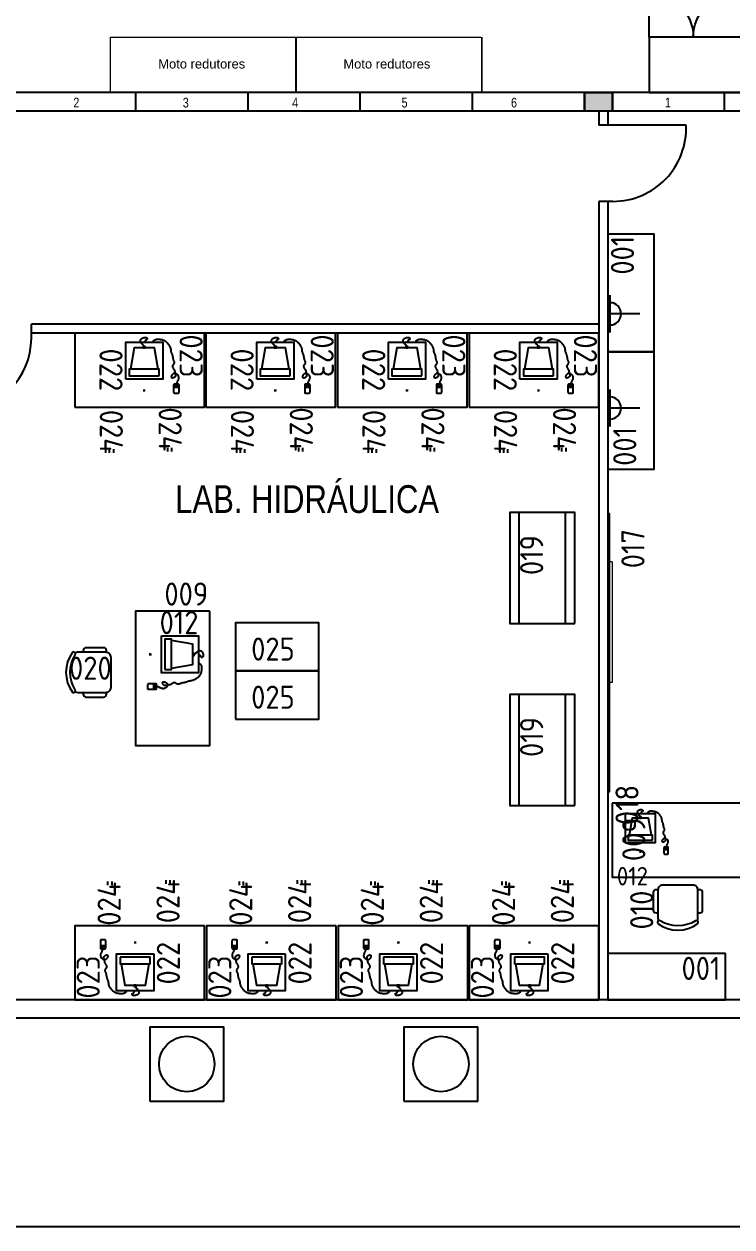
# Model space of a CAD drawing. Header units: millimetres. Extents: x 18768 to 1484868, y -11027 to 520152.
# Drawn here: x 1423146 to 1430793, y 196901 to 209897 of the extents above; entities that cross this region are included whole.
import ezdxf
from ezdxf.enums import TextEntityAlignment as Align

# ---------------------------------------------------------------- set-up
doc = ezdxf.new("R2010")
doc.units = ezdxf.units.MM
doc.linetypes.add('HIDDEN', pattern=[0.375, 0.25, -0.125])
for name, color, linetype in [('025', 3, 'Continuous'), ('4-MOBILIA', 4, 'Continuous'), ('L025-CONTORNO', 7, 'Continuous'), ('L025-TEXTO', 7, 'Continuous'), ('L035-ARRANJO-ADQUIRIR', 102, 'Continuous'), ('L035-TEXTO', 40, 'Continuous'), ('PAREDES', 7, 'Continuous')]:
    doc.layers.add(name, color=color, linetype=linetype)
doc.layers.add('L035-DEMOLIÇÃO', color=40, linetype='Continuous', plot=False)
doc.styles.add('ISO-CP--18', font='isocp.shx', dxfattribs={"width": 0.75, "height": 180})
doc.styles.add('ISO-CP--25', font='isocp.shx', dxfattribs={"height": 250})
doc.styles.get("Standard").update_dxf_attribs({"font": 'arial.ttf'})

# ---------------------------------------------------------------- blocks, each defined once
blk = doc.blocks.new('BL_SENAI_id9320260060')
at = {"layer": '025', "color": 0}
blk.add_lwpolyline([(-1269, -8), (1, -8), (1, 492), (-1269, 492)], close=True, dxfattribs=at)
at = {"layer": 'L025-TEXTO', "style": 'ISO-CP--18'}
blk.add_attdef('rmp_mt_codmaterial', (15, 15), '', height=40, dxfattribs=at)
at = {"layer": 'L025-TEXTO', "style": 'ISO-CP--18', "flags": 1}
for tag in ['rmp_mt_nomeunid', 'rmp_mt_potencia', 'rmp_mt_cod']:
    blk.add_attdef(tag, (15, 15), '', height=40, dxfattribs=at)
blk = doc.blocks.new('BL_SENAI_id9320211380')
at = {"layer": 'L035-ARRANJO-ADQUIRIR', "color": 0}
for points in [[(-38, 199), (-58, 199, 0.414214), (-88, 169), (-88, -21, 0.414214), (-58, -51), (-38, -51)], [(388, -137, 0.129448), (395, -110), (395, 195, 0.414214), (341, 249), (16, 249, 0.414214), (-38, 195), (-38, -112, 0.120944), (-32, -137)], [(395, -51), (415, -51, 0.414214), (445, -21), (445, 169, 0.414214), (415, 199), (395, 199)], [(368, -137, -0.290756), (-12, -137, 0.829608), (-38, -166, 0.333333), (394, -166, 0.829608), (368, -137)]]:
    blk.add_lwpolyline(points, format="xyb", dxfattribs=at)
at = {"layer": 'L025-TEXTO', "style": 'ISO-CP--25'}
blk.add_attdef('rmp_mt_codmaterial', (15, 15), '', height=40, dxfattribs=at)
at = {"layer": 'L025-TEXTO', "style": 'ISO-CP--25', "flags": 1}
for tag in ['rmp_mt_nomeunid', 'rmp_mt_potencia', 'rmp_mt_cod']:
    blk.add_attdef(tag, (15, 15), '', height=40, dxfattribs=at)
blk = doc.blocks.new('BL_SENAI_id9320220810')
at = {"layer": 'L025-CONTORNO', "color": 0}
blk.add_lwpolyline([(-688, 238), (112, 238), (112, 1688), (-688, 1688)], close=True, dxfattribs=at)
at = {"layer": 'L025-TEXTO', "style": 'ISO-CP--25'}
blk.add_attdef('rmp_mt_codmaterial', (15, 15), '', height=40, dxfattribs=at)
at = {"layer": 'L025-TEXTO', "style": 'ISO-CP--25', "flags": 1}
for tag in ['rmp_mt_nomeunid', 'rmp_mt_potencia', 'rmp_mt_cod']:
    blk.add_attdef(tag, (15, 15), '', height=40, dxfattribs=at)
blk = doc.blocks.new('BL_SENAI_id9300159197')
at = {"layer": 'L025-CONTORNO', "color": 0, "linetype": 'HIDDEN', "lineweight": 9}
blk.add_lwpolyline([(-650, -50), (650, -50), (650, 0), (-650, 0)], close=True, dxfattribs=at)
at = {"layer": 'L025-TEXTO', "lineweight": 9, "style": 'ISO-CP--25'}
blk.add_attdef('rmp_mt_codmaterial', (15, 15), '', height=40, dxfattribs=at)
at = {"layer": 'L025-TEXTO', "lineweight": 9, "style": 'ISO-CP--25', "flags": 1}
for tag in ['rmp_mt_nomeunid', 'rmp_mt_potencia', 'rmp_mt_cod']:
    blk.add_attdef(tag, (15, 15), '', height=40, dxfattribs=at)
blk = doc.blocks.new('BL_SENAI_id9320290690')
at = {"layer": 'L025-CONTORNO', "color": 0}
blk.add_lwpolyline([(-3131, 134), (-131, 134), (-131, 152), (-3131, 152)], close=True, dxfattribs=at)
at = {"layer": 'L025-TEXTO', "style": 'ISO-CP--25'}
blk.add_attdef('rmp_mt_codmaterial', (15, 15), '', height=40, dxfattribs=at)
at = {"layer": 'L025-TEXTO', "style": 'ISO-CP--25', "flags": 1}
for tag in ['rmp_mt_nomeunid', 'rmp_mt_potencia', 'rmp_mt_cod']:
    blk.add_attdef(tag, (15, 15), '', height=40, dxfattribs=at)
blk = doc.blocks.new('BL_SENAI_id9370710510')
at = {"layer": 'L035-ARRANJO-ADQUIRIR', "color": 0}
for p, q in [((491, 168), (491, 85)), ((491, 142), (549, 142)), ((491, 141), (549, 141)), ((495, 168), (495, 145)), ((511, 168), (495, 168)), ((495, 145), (511, 145)), ((542, 174), (498, 174)), ((511, 145), (511, 168)), ((529, 168), (512, 168)), ((512, 168), (512, 145)), ((512, 145), (529, 145)), ((529, 145), (529, 168)), ((530, 168), (530, 145)), ((546, 168), (530, 168)), ((530, 145), (546, 145)), ((546, 145), (546, 168)), ((549, 85), (549, 168)), ((185, 107), (161, 107)), ((173, 95), (173, 119)), ((498, 78), (542, 78))]:
    blk.add_line(p, q, dxfattribs=at)
for points in [[(173, 581), (172, 586), (170, 590), (168, 593), (165, 596), (162, 598), (160, 599), (158, 600), (156, 602), (154, 603), (153, 604), (152, 606), (152, 607), (152, 609), (151, 610), (151, 611), (150, 612), (149, 613), (148, 614), (146, 615), (145, 616), (143, 617), (141, 618), (139, 620), (138, 622), (136, 624), (135, 627), (134, 630), (133, 633), (133, 637), (133, 640), (133, 644), (133, 647), (134, 650), (134, 653), (135, 656), (137, 658), (138, 661), (140, 663), (142, 665), (144, 667), (146, 668), (148, 670), (151, 671), (153, 672), (156, 673), (158, 674), (160, 675), (162, 676), (164, 676), (166, 677), (168, 678), (170, 678), (172, 679), (174, 679), (175, 679), (177, 680), (179, 680), (180, 680), (182, 680), (183, 680), (185, 680), (187, 680), (189, 679), (190, 679), (192, 678), (194, 678), (195, 677), (197, 676), (199, 675), (200, 674), (201, 672), (203, 671), (204, 670), (205, 669), (205, 667), (206, 666), (206, 665), (206, 664), (206, 663), (206, 662), (205, 660), (205, 659), (204, 658), (203, 658), (201, 657), (200, 656), (199, 655), (197, 654), (196, 653), (194, 653), (193, 652), (191, 651), (190, 650), (189, 649), (187, 648), (186, 647), (185, 645), (184, 644), (183, 642), (182, 640), (181, 637), (179, 635), (176, 632), (173, 629)], [(268, 629), (272, 638), (277, 645), (282, 650), (288, 655), (294, 657), (300, 659), (307, 661), (313, 661), (320, 662), (326, 662), (332, 661), (338, 661), (343, 660), (349, 659), (355, 658), (360, 657), (366, 656), (371, 654), (377, 652), (382, 651), (387, 649), (392, 646), (397, 644), (402, 641), (406, 637), (411, 634), (415, 630), (419, 626), (422, 621), (426, 617), (430, 612), (433, 607), (437, 602), (440, 597), (443, 591), (447, 586), (449, 580), (452, 575), (454, 570), (456, 565), (457, 560), (458, 555), (459, 550), (460, 545), (460, 540), (461, 535), (461, 531), (462, 526), (464, 521), (466, 516), (467, 511), (470, 507), (472, 502), (474, 496), (475, 491), (477, 486), (478, 481), (479, 475), (480, 470), (481, 465), (481, 459), (482, 454), (483, 449), (484, 445), (486, 440), (487, 436), (489, 432), (491, 428), (492, 425), (494, 421), (495, 418), (496, 415), (496, 411), (496, 408), (496, 405), (495, 402), (494, 398), (493, 395), (492, 393), (490, 390), (488, 387), (486, 385), (484, 382), (482, 380), (481, 377), (480, 375), (479, 372), (479, 369), (479, 366), (479, 362), (481, 359), (482, 355), (484, 352), (486, 348), (488, 345), (490, 342), (492, 338), (493, 336), (495, 333), (497, 331), (498, 329), (499, 327), (500, 326), (501, 325), (501, 325), (501, 324), (501, 324), (501, 324), (501, 324), (500, 323), (500, 322), (501, 319), (501, 316), (502, 312), (503, 308), (504, 303), (505, 298), (506, 293), (507, 287), (508, 283), (509, 278), (510, 275), (511, 271), (511, 268), (511, 265), (510, 262), (509, 259), (507, 257), (505, 254), (502, 251), (498, 248), (495, 246), (491, 244), (487, 242), (483, 241), (480, 241), (477, 241), (475, 242), (473, 243), (471, 245), (470, 247), (469, 250), (469, 253), (469, 256), (469, 259), (470, 262), (471, 265), (472, 268), (473, 271), (475, 274), (477, 277), (479, 280), (482, 283), (485, 286), (488, 289), (491, 291), (495, 293), (498, 294), (503, 294), (507, 293), (512, 292), (517, 290), (522, 287), (527, 283), (531, 279), (536, 274), (539, 269), (542, 263), (543, 257), (544, 251), (544, 245), (543, 239), (542, 233), (540, 227), (538, 221), (536, 216), (533, 210), (530, 205), (528, 199), (525, 194), (523, 189), (521, 183), (520, 177), (520, 174)], [(323, 336), (283, 566), (63, 566), (23, 336)]]:
    blk.add_lwpolyline(points, dxfattribs=at)
for points in [[(-27, 229), (-27, 629), (373, 629), (373, 229)], [(162, 566), (184, 566), (184, 581), (162, 581)], [(335, 266), (335, 336), (10, 336), (10, 266)]]:
    blk.add_lwpolyline(points, close=True, dxfattribs=at)
for centre, start, end in [((498, 168), 90, 180), ((542, 168), 0, 90), ((498, 85), 180, 270), ((542, 85), 270, 0)]:
    blk.add_arc(centre, 6.72, start, end, dxfattribs=at)
at = {"layer": 'L025-TEXTO', "style": 'ISO-CP--25'}
blk.add_attdef('rmp_mt_codmaterial', (15, 15), '', height=40, dxfattribs=at)
at = {"layer": 'L025-TEXTO', "style": 'ISO-CP--25', "flags": 1}
for tag in ['rmp_mt_nomeunid', 'rmp_mt_potencia', 'rmp_mt_cod']:
    blk.add_attdef(tag, (15, 15), '', height=40, dxfattribs=at)
blk = doc.blocks.new('BL_SENAI_id9370710520')
at = {"layer": 'L035-ARRANJO-ADQUIRIR', "color": 0}
for p, q in [((193, 186), (169, 186)), ((181, 174), (181, 198)), ((499, 247), (499, 164)), ((499, 221), (557, 221)), ((499, 220), (557, 220)), ((502, 247), (502, 224)), ((519, 247), (502, 247)), ((502, 224), (519, 224)), ((550, 253), (506, 253)), ((506, 157), (550, 157)), ((519, 224), (519, 247)), ((520, 247), (520, 224)), ((536, 247), (520, 247)), ((520, 224), (536, 224)), ((536, 224), (536, 247)), ((538, 247), (538, 224)), ((554, 247), (538, 247)), ((538, 224), (554, 224)), ((554, 224), (554, 247)), ((557, 164), (557, 247))]:
    blk.add_line(p, q, dxfattribs=at)
for points in [[(-19, 308), (-19, 708), (381, 708), (381, 308)], [(170, 645), (192, 645), (192, 660), (170, 660)], [(343, 345), (343, 415), (18, 415), (18, 345)]]:
    blk.add_lwpolyline(points, close=True, dxfattribs=at)
for points in [[(181, 660), (180, 665), (178, 669), (175, 672), (173, 675), (170, 677), (168, 678), (165, 679), (163, 681), (162, 682), (161, 683), (160, 685), (160, 686), (159, 688), (159, 689), (159, 690), (158, 691), (157, 692), (156, 693), (154, 694), (152, 695), (151, 696), (149, 697), (147, 699), (146, 701), (144, 703), (143, 706), (142, 709), (141, 712), (141, 716), (141, 719), (141, 723), (141, 726), (141, 729), (142, 732), (143, 735), (145, 737), (146, 740), (148, 742), (150, 744), (152, 746), (154, 747), (156, 749), (159, 750), (161, 751), (163, 752), (166, 753), (168, 754), (170, 755), (172, 755), (174, 756), (176, 757), (178, 757), (180, 758), (181, 758), (183, 758), (185, 759), (186, 759), (188, 759), (190, 759), (191, 759), (193, 759), (195, 759), (196, 758), (198, 758), (200, 757), (202, 757), (203, 756), (205, 755), (206, 754), (208, 753), (209, 751), (210, 750), (211, 749), (212, 748), (213, 746), (214, 745), (214, 744), (214, 743), (214, 742), (214, 741), (213, 739), (212, 738), (211, 737), (210, 737), (209, 736), (208, 735), (206, 734), (205, 733), (204, 732), (202, 732), (201, 731), (199, 730), (198, 729), (196, 728), (195, 727), (194, 726), (193, 724), (192, 723), (191, 721), (190, 719), (189, 716), (187, 714), (184, 711), (181, 708)], [(276, 708), (280, 717), (284, 724), (290, 729), (296, 733), (302, 736), (308, 738), (315, 740), (321, 740), (327, 741), (334, 741), (340, 740), (345, 740), (351, 739), (357, 738), (362, 737), (368, 736), (374, 735), (379, 733), (385, 731), (390, 730), (395, 728), (400, 725), (405, 723), (410, 720), (414, 716), (418, 713), (422, 709), (426, 705), (430, 700), (434, 696), (437, 691), (441, 686), (444, 681), (448, 676), (451, 670), (454, 665), (457, 659), (460, 654), (462, 649), (464, 644), (465, 639), (466, 634), (467, 629), (467, 624), (468, 619), (469, 614), (469, 610), (470, 605), (472, 600), (473, 595), (475, 590), (477, 586), (479, 581), (481, 575), (483, 570), (485, 565), (486, 560), (487, 554), (488, 549), (489, 544), (489, 538), (490, 533), (491, 528), (492, 524), (493, 519), (495, 515), (497, 511), (499, 507), (500, 504), (502, 500), (503, 497), (504, 494), (504, 490), (504, 487), (504, 484), (503, 480), (502, 477), (501, 474), (499, 471), (498, 469), (496, 466), (494, 464), (492, 461), (490, 459), (489, 456), (488, 454), (487, 451), (486, 448), (487, 445), (487, 441), (488, 438), (490, 434), (492, 431), (493, 427), (495, 424), (497, 420), (499, 417), (501, 415), (503, 412), (505, 410), (506, 408), (507, 406), (508, 405), (509, 404), (509, 404), (509, 403), (509, 403), (509, 403), (508, 403), (508, 402), (508, 401), (508, 398), (509, 395), (510, 391), (510, 387), (511, 382), (513, 377), (514, 372), (515, 366), (516, 362), (517, 357), (518, 354), (519, 350), (519, 347), (519, 344), (518, 341), (517, 338), (515, 335), (513, 333), (510, 330), (506, 327), (502, 325), (499, 323), (495, 321), (491, 320), (488, 320), (485, 320), (482, 321), (480, 322), (479, 324), (478, 326), (477, 329), (477, 332), (477, 334), (477, 337), (478, 341), (478, 344), (480, 347), (481, 350), (483, 353), (485, 356), (487, 359), (490, 362), (493, 365), (496, 368), (499, 370), (502, 372), (506, 373), (510, 373), (515, 372), (520, 371), (525, 369), (530, 366), (535, 362), (539, 358), (543, 353), (547, 348), (549, 342), (551, 336), (552, 330), (552, 324), (551, 318), (550, 312), (548, 306), (546, 300), (544, 294), (541, 289), (538, 284), (536, 278), (533, 273), (531, 268), (529, 262), (528, 256), (528, 253)], [(331, 415), (291, 645), (71, 645), (31, 415)]]:
    blk.add_lwpolyline(points, dxfattribs=at)
for centre, start, end in [((506, 247), 90, 180), ((506, 164), 180, 270), ((550, 247), 0, 90), ((550, 164), 270, 0)]:
    blk.add_arc(centre, 6.72, start, end, dxfattribs=at)
at = {"layer": 'L025-TEXTO', "style": 'ISO-CP--25'}
blk.add_attdef('rmp_mt_codmaterial', (15, 15), '', height=40, dxfattribs=at)
at = {"layer": 'L025-TEXTO', "style": 'ISO-CP--25', "flags": 1}
for tag in ['rmp_mt_nomeunid', 'rmp_mt_potencia', 'rmp_mt_cod']:
    blk.add_attdef(tag, (15, 15), '', height=40, dxfattribs=at)
blk = doc.blocks.new('BL_SENAI_id9320221140')
at = {"layer": 'L025-CONTORNO', "color": 0}
blk.add_lwpolyline([(570, -612), (570, 788), (-230, 788), (-230, -612)], close=True, dxfattribs=at)
at = {"layer": 'L025-TEXTO', "style": 'ISO-CP--25'}
blk.add_attdef('rmp_mt_codmaterial', (15, 15), '', height=40, dxfattribs=at)
at = {"layer": 'L025-TEXTO', "style": 'ISO-CP--25', "flags": 1}
for tag in ['rmp_mt_nomeunid', 'rmp_mt_potencia', 'rmp_mt_cod']:
    blk.add_attdef(tag, (15, 15), '', height=40, dxfattribs=at)
blk = doc.blocks.new('BL_SENAI_id9320210390')
at = {"layer": 'L035-ARRANJO-ADQUIRIR', "color": 0}
for p, q in [((154, -168), (154, -207)), ((199, -168), (199, -207))]:
    blk.add_line(p, q, dxfattribs=at)
at = {"layer": 'L025-TEXTO', "style": 'ISO-CP--25'}
blk.add_attdef('RMP_MT_NOMEUNID', (8, 8), '', height=250, dxfattribs=at)
at = {"layer": 'L025-TEXTO', "style": 'ISO-CP--25', "flags": 1}
for tag in ['RMP_MT_COD', 'RMP_MT_CODMATERIAL', 'RMP_MT_POTENCIA']:
    blk.add_attdef(tag, (8, 8), '', height=250, dxfattribs=at)
blk = doc.blocks.new('BL_SENAI_id9320210400')
at = {"layer": 'L035-ARRANJO-ADQUIRIR', "color": 0}
for points in [[(-690, 550, -0.290756), (-310, 550, 0.829608), (-284, 579, 0.333333), (-716, 579, 0.829608), (-690, 550)], [(-710, 550, 0.129448), (-717, 523), (-717, 219, 0.414214), (-663, 164), (-338, 164, 0.414214), (-284, 219), (-284, 525, 0.120944), (-290, 550)], [(-717, 464), (-737, 464, 0.414214), (-767, 434), (-767, 244, 0.414214), (-737, 214), (-717, 214)], [(-284, 214), (-264, 214, 0.414214), (-234, 244), (-234, 434, 0.414214), (-264, 464), (-284, 464)]]:
    blk.add_lwpolyline(points, format="xyb", dxfattribs=at)
at = {"layer": 'L025-TEXTO', "style": 'ISO-CP--25'}
blk.add_attdef('rmp_mt_codmaterial', (15, 15), '', height=40, dxfattribs=at)
at = {"layer": 'L025-TEXTO', "style": 'ISO-CP--25', "flags": 1}
for tag in ['rmp_mt_nomeunid', 'rmp_mt_potencia', 'rmp_mt_cod']:
    blk.add_attdef(tag, (15, 15), '', height=40, dxfattribs=at)
blk = doc.blocks.new('BL_SENAI_id9320230440')
at = {"layer": 'L035-ARRANJO-ADQUIRIR', "color": 0}
blk.add_lwpolyline([(0, 520), (-900, 520), (-900, 0), (0, 0)], close=True, dxfattribs=at)
at = {"layer": 'L025-TEXTO', "style": 'ISO-CP--25'}
blk.add_attdef('rmp_mt_codmaterial', (15, 15), '', height=40, dxfattribs=at)
at = {"layer": 'L025-TEXTO', "style": 'ISO-CP--25', "flags": 1}
for tag in ['rmp_mt_nomeunid', 'rmp_mt_potencia', 'rmp_mt_cod']:
    blk.add_attdef(tag, (15, 15), '', height=40, dxfattribs=at)
blk = doc.blocks.new('BL_SENAI_id9380320060')
at = {"layer": 'L025-CONTORNO', "color": 0}
for p, q in [((-510, 275), (690, 275)), ((-510, -225), (690, -225))]:
    blk.add_line(p, q, dxfattribs=at)
blk.add_lwpolyline([(-510, -325), (690, -325), (690, 375), (-510, 375)], close=True, dxfattribs=at)
at = {"layer": 'L025-TEXTO', "style": 'ISO-CP--25'}
blk.add_attdef('rmp_mt_codmaterial', (15, 15), '', height=40, dxfattribs=at)
at = {"layer": 'L025-TEXTO', "style": 'ISO-CP--25', "flags": 1}
for tag in ['rmp_mt_nomeunid', 'rmp_mt_potencia', 'rmp_mt_cod']:
    blk.add_attdef(tag, (15, 15), '', height=40, dxfattribs=at)

msp = doc.modelspace()

# ---------------------------------------------------------------- hatches: boundary and pattern name
h = msp.add_hatch(color=1)
h.dxf.hatch_style = 1
h.paths.add_polyline_path([(1429501.298, 209155.995), (1429201.298, 209155.995), (1429201.298, 208955.995), (1429501.298, 208955.995)])
h.paths.add_polyline_path([(1421929.298, 209155.995), (1421629.298, 209155.995), (1421629.298, 208955.995), (1421929.298, 208955.995)])

# ---------------------------------------------------------------- linework, layer by layer
at = {"linetype": 'ByBlock', "lineweight": 15}
for p, q in [((1424080, 209755.995), (1426080, 209755.995)), ((1424080, 209155.995), (1424080, 209755.995)), ((1426080, 209755.995), (1426080, 209155.995)), ((1426080, 209755.995), (1428080, 209755.995)), ((1426080, 209155.995), (1426080, 209755.995)), ((1426090, 209155.995), (1426090, 209755.995)), ((1428090, 209755.995), (1428090, 209155.995)), ((1428090, 209155.995), (1428090, 209755.995)), ((1426080, 209155.995), (1424080, 209155.995))]:
    msp.add_line(p, q, dxfattribs=at)
at = {"color": 1}
for p, q in [((1424353.298, 208955.995), (1424353.298, 209155.995)), ((1425565.298, 208955.995), (1425565.298, 209155.995)), ((1426777.298, 208955.995), (1426777.298, 209155.995)), ((1427989.298, 208955.995), (1427989.298, 209155.995)), ((1429201.298, 208955.995), (1429201.298, 209155.995)), ((1429501.298, 208955.995), (1429501.298, 209155.995)), ((1430713.298, 208955.995), (1430713.298, 209155.995))]:
    msp.add_line(p, q, dxfattribs=at)
at = {"color": 2}
msp.add_lwpolyline([(1429900, 209755.995), (1429900, 210230.995, -0.414213562), (1430375, 209755.995, -0.414213562), (1430850, 210230.995, -0.414213562), (1431325, 209755.995, -0.414213562), (1431800, 210230.995), (1431800, 209755.995)], format="xyb", dxfattribs=at)
for points in [[(1429900, 209155.995), (1431800, 209155.995), (1431800, 209755.995), (1429900, 209755.995)], [(1429204.298, 209155.995), (1429504.298, 209155.995), (1429504.298, 208955.995), (1429204.298, 208955.995)]]:
    msp.add_lwpolyline(points, close=True)
at = {"layer": 'DEFPOINTS'}
msp.add_line((1429507.926, 207980.992), (1429354.298, 207980.995), dxfattribs=at)
at = {"layer": 'L035-ARRANJO-ADQUIRIR', "color": 100}
for p, q in [((1429476.575, 206566.135), (1429476.575, 206966.135)), ((1429796.575, 206766.135), (1429476.575, 206766.135)), ((1429476.575, 205548.644), (1429476.575, 205948.644)), ((1429796.575, 205748.644), (1429476.575, 205748.644))]:
    msp.add_line(p, q, dxfattribs=at)
at = {"layer": 'L035-ARRANJO-ADQUIRIR'}
for points in [[(1424503.569, 198261.043), (1425303.569, 198261.043), (1425303.569, 199061.043), (1424503.569, 199061.043)], [(1427249.342, 198261.043), (1428049.342, 198261.043), (1428049.342, 199061.043), (1427249.342, 199061.043)]]:
    msp.add_lwpolyline(points, close=True, dxfattribs=at)
for centre in [(1424903.569, 198661.043), (1427649.342, 198661.043)]:
    msp.add_circle(centre, 300, dxfattribs=at)
at = {"layer": 'L035-ARRANJO-ADQUIRIR', "color": 100}
for centre in [(1429476.575, 206766.135), (1429476.575, 205748.644)]:
    msp.add_arc(centre, 120, 270, 90, dxfattribs=at)
at = {"layer": 'L035-DEMOLIÇÃO', "linetype": 'ByBlock', "lineweight": -2}
msp.add_lwpolyline([(1437540.298, 196901.407), (1345642.017, 196901.407), (1345642.017, 234430), (1437540.298, 234430)], close=True, dxfattribs=at)
at = {"layer": 'PAREDES'}
for p, q in [((1436773.298, 209155.995), (1419323.298, 209155.995)), ((1436753.298, 208955.995), (1419303.298, 208955.995)), ((1436753.298, 208955.995), (1419303.298, 208955.995)), ((1436753.298, 208955.995), (1419303.298, 208955.995)), ((1436773.298, 208955.995), (1419323.298, 208955.995)), ((1436773.298, 208955.995), (1419323.298, 208955.995)), ((1436973.298, 208955.995), (1419323.298, 208955.995)), ((1429354.298, 208955.995), (1429354.298, 208805.992)), ((1429453.298, 208955.995), (1429453.298, 208805.992)), ((1429453.298, 208955.995), (1429453.298, 208805.992)), ((1429453.298, 208955.995), (1429453.298, 208805.992)), ((1430297.15, 208805.992), (1429354.298, 208805.992)), ((1429354.298, 207980.995), (1429354.298, 199355.995)), ((1429453.298, 207980.993), (1429453.298, 199355.995)), ((1429354.298, 206855.995), (1429354.298, 199355.995)), ((1423224.276, 206504.995), (1423224.276, 206654.995)), ((1429354.298, 206654.995), (1423224.276, 206654.995)), ((1429354.298, 206555.995), (1423224.276, 206555.995)), ((1436753.298, 199355.995), (1421953.298, 199355.995)), ((1436753.298, 199355.995), (1421953.298, 199355.995)), ((1436953.298, 199155.995), (1421953.298, 199155.995)), ((1436953.298, 199155.995), (1421953.298, 199155.995)), ((1436953.298, 199155.995), (1421953.298, 199155.995))]:
    msp.add_line(p, q, dxfattribs=at)
for centre, end in [((1429507.926, 208770.992), 2.5392518), ((1422434.276, 206504.995), 0)]:
    msp.add_arc(centre, 790, 270, end, dxfattribs=at)

# ---------------------------------------------------------------- block references
at = {"layer": 'L035-ARRANJO-ADQUIRIR'}
ref = msp.add_blockref('BL_SENAI_id9320260060', (1429461.453, 206357.42), dxfattribs=dict(at, rotation=270))
ref.add_attrib('rmp_mt_codmaterial', '001', dxfattribs={"layer": 'L025-TEXTO', "height": 250, "rotation": 90, "style": 'ISO-CP--18'}).set_placement((1429610.49, 207399.408), align=Align.MIDDLE)
ref = msp.add_blockref('BL_SENAI_id9320221140', (1424306.784, 206325.995), dxfattribs=dict(at, rotation=270))
ref.add_attrib('rmp_mt_codmaterial', '023', dxfattribs={"layer": 'L025-TEXTO', "height": 250, "rotation": 270, "style": 'ISO-CP--25'}).set_placement((1424951.035, 206310.995), align=Align.MIDDLE)
ref = msp.add_blockref('BL_SENAI_id9370710520', (1424262.752, 205752.221), dxfattribs=at)
ref.add_attrib('rmp_mt_codmaterial', '022', dxfattribs={"layer": 'L025-TEXTO', "height": 250, "rotation": 270, "style": 'ISO-CP--25'}).set_placement((1424084.961, 206160.817), align=Align.MIDDLE)
ref = msp.add_blockref('BL_SENAI_id9320221140', (1425723.096, 206325.995), dxfattribs=dict(at, rotation=270))
ref.add_attrib('rmp_mt_codmaterial', '023', dxfattribs={"layer": 'L025-TEXTO', "height": 250, "rotation": 270, "style": 'ISO-CP--25'}).set_placement((1426367.347, 206310.995), align=Align.MIDDLE)
ref = msp.add_blockref('BL_SENAI_id9370710520', (1425679.064, 205752.221), dxfattribs=at)
ref.add_attrib('rmp_mt_codmaterial', '022', dxfattribs={"layer": 'L025-TEXTO', "height": 250, "rotation": 270, "style": 'ISO-CP--25'}).set_placement((1425501.273, 206160.817), align=Align.MIDDLE)
ref = msp.add_blockref('BL_SENAI_id9320221140', (1427144.697, 206325.995), dxfattribs=dict(at, rotation=270))
ref.add_attrib('rmp_mt_codmaterial', '023', dxfattribs={"layer": 'L025-TEXTO', "height": 250, "rotation": 270, "style": 'ISO-CP--25'}).set_placement((1427788.948, 206310.995), align=Align.MIDDLE)
ref = msp.add_blockref('BL_SENAI_id9370710520', (1427100.665, 205752.221), dxfattribs=at)
ref.add_attrib('rmp_mt_codmaterial', '022', dxfattribs={"layer": 'L025-TEXTO', "height": 250, "rotation": 270, "style": 'ISO-CP--25'}).set_placement((1426922.874, 206160.817), align=Align.MIDDLE)
ref = msp.add_blockref('BL_SENAI_id9320221140', (1428566.298, 206325.995), dxfattribs=dict(at, rotation=270))
ref.add_attrib('rmp_mt_codmaterial', '023', dxfattribs={"layer": 'L025-TEXTO', "height": 250, "rotation": 270, "style": 'ISO-CP--25'}).set_placement((1429210.548, 206310.995), align=Align.MIDDLE)
ref = msp.add_blockref('BL_SENAI_id9370710520', (1428522.265, 205752.221), dxfattribs=at)
ref.add_attrib('rmp_mt_codmaterial', '022', dxfattribs={"layer": 'L025-TEXTO', "height": 250, "rotation": 270, "style": 'ISO-CP--25'}).set_placement((1428344.474, 206160.817), align=Align.MIDDLE)
ref = msp.add_blockref('BL_SENAI_id9320260060', (1429461.453, 205087.42), dxfattribs=dict(at, rotation=270))
ref.add_attrib('rmp_mt_codmaterial', '001', dxfattribs={"layer": 'L025-TEXTO', "height": 250, "rotation": 90, "style": 'ISO-CP--18'}).set_placement((1429634.808, 205333.864), align=Align.MIDDLE)
ref = msp.add_blockref('BL_SENAI_id9320210390', (1424539.664, 205486.942), dxfattribs=at)
ref.add_attrib('RMP_MT_NOMEUNID', '024', dxfattribs={"layer": 'L025-TEXTO', "height": 250, "rotation": 270, "style": 'ISO-CP--25'}).set_placement((1424725.15, 205518.361), align=Align.MIDDLE)
ref = msp.add_blockref('BL_SENAI_id9320210390', (1425955.976, 205486.942), dxfattribs=at)
ref.add_attrib('RMP_MT_NOMEUNID', '024', dxfattribs={"layer": 'L025-TEXTO', "height": 250, "rotation": 270, "style": 'ISO-CP--25'}).set_placement((1426141.462, 205518.361), align=Align.MIDDLE)
ref = msp.add_blockref('BL_SENAI_id9320210390', (1427377.577, 205486.942), dxfattribs=at)
ref.add_attrib('RMP_MT_NOMEUNID', '024', dxfattribs={"layer": 'L025-TEXTO', "height": 250, "rotation": 270, "style": 'ISO-CP--25'}).set_placement((1427563.063, 205518.361), align=Align.MIDDLE)
ref = msp.add_blockref('BL_SENAI_id9320210390', (1428799.177, 205486.942), dxfattribs=at)
ref.add_attrib('RMP_MT_NOMEUNID', '024', dxfattribs={"layer": 'L025-TEXTO', "height": 250, "rotation": 270, "style": 'ISO-CP--25'}).set_placement((1428984.663, 205518.361), align=Align.MIDDLE)
ref = msp.add_blockref('BL_SENAI_id9320210390', (1423911.46, 205471.324), dxfattribs=at)
ref.add_attrib('RMP_MT_NOMEUNID', '024', dxfattribs={"layer": 'L025-TEXTO', "height": 250, "rotation": 270, "style": 'ISO-CP--25'}).set_placement((1424088.919, 205491.491), align=Align.MIDDLE)
ref = msp.add_blockref('BL_SENAI_id9320210390', (1425327.773, 205471.324), dxfattribs=at)
ref.add_attrib('RMP_MT_NOMEUNID', '024', dxfattribs={"layer": 'L025-TEXTO', "height": 250, "rotation": 270, "style": 'ISO-CP--25'}).set_placement((1425505.232, 205491.491), align=Align.MIDDLE)
ref = msp.add_blockref('BL_SENAI_id9320210390', (1426749.373, 205471.324), dxfattribs=at)
ref.add_attrib('RMP_MT_NOMEUNID', '024', dxfattribs={"layer": 'L025-TEXTO', "height": 250, "rotation": 270, "style": 'ISO-CP--25'}).set_placement((1426926.832, 205491.491), align=Align.MIDDLE)
ref = msp.add_blockref('BL_SENAI_id9320210390', (1428170.974, 205471.324), dxfattribs=at)
ref.add_attrib('RMP_MT_NOMEUNID', '024', dxfattribs={"layer": 'L025-TEXTO', "height": 250, "rotation": 270, "style": 'ISO-CP--25'}).set_placement((1428348.433, 205491.491), align=Align.MIDDLE)
ref = msp.add_blockref('BL_SENAI_id9380320060', (1428769.276, 203929.128), dxfattribs=dict(at, rotation=90))
ref.add_attrib('rmp_mt_codmaterial', '019', (1428754.276, 203944.128), dxfattribs={"layer": 'L025-TEXTO', "height": 250, "rotation": 90, "style": 'ISO-CP--25'})
ref = msp.add_blockref('BL_SENAI_id9320290690', (1429318.908, 201475.061), dxfattribs=dict(at, rotation=270))
ref.add_attrib('rmp_mt_codmaterial', '018', dxfattribs={"layer": 'L025-TEXTO', "height": 250, "rotation": 90, "style": 'ISO-CP--25'}).set_placement((1429659.01, 201460.061), align=Align.MIDDLE)
ref = msp.add_blockref('BL_SENAI_id9300159197', (1429453.298, 203437.038), dxfattribs=dict(at, rotation=90))
ref.add_attrib('rmp_mt_codmaterial', '017', dxfattribs={"layer": 'L025-TEXTO', "lineweight": 9, "height": 250, "rotation": 90, "style": 'ISO-CP--25'}).set_placement((1429723.563, 204229.335), align=Align.MIDDLE)
ref = msp.add_blockref('BL_SENAI_id9320220810', (1424462.955, 203791.019), dxfattribs=dict(at, rotation=180))
ref.add_attrib('rmp_mt_codmaterial', '009', dxfattribs={"layer": 'L025-TEXTO', "height": 250, "style": 'ISO-CP--25'}).set_placement((1424898.386, 203613.873), align=Align.CENTER)
ref = msp.add_blockref('BL_SENAI_id9370710510', (1424401.987, 203260.216), dxfattribs=dict(at, rotation=270))
ref.add_attrib('rmp_mt_codmaterial', '012', dxfattribs={"layer": 'L025-TEXTO', "height": 250, "style": 'ISO-CP--25'}).set_placement((1424819.865, 203429.799), align=Align.MIDDLE)
ref = msp.add_blockref('BL_SENAI_id9320230440', (1425429.689, 203428.708), dxfattribs=dict(at, rotation=180))
ref.add_attrib('rmp_mt_codmaterial', '025', dxfattribs={"layer": 'L025-TEXTO', "height": 250, "style": 'ISO-CP--25'}).set_placement((1425834.236, 203144.39), align=Align.MIDDLE)
ref = msp.add_blockref('BL_SENAI_id9320210400', (1424249.556, 203393.223), dxfattribs=dict(at, rotation=90))
ref.add_attrib('rmp_mt_codmaterial', '020', dxfattribs={"layer": 'L025-TEXTO', "height": 250, "style": 'ISO-CP--25'}).set_placement((1423861.994, 202937.793), align=Align.MIDDLE)
ref = msp.add_blockref('BL_SENAI_id9320230440', (1425429.689, 202908.708), dxfattribs=dict(at, rotation=180))
ref.add_attrib('rmp_mt_codmaterial', '025', dxfattribs={"layer": 'L025-TEXTO', "height": 250, "style": 'ISO-CP--25'}).set_placement((1425834.236, 202624.39), align=Align.MIDDLE)
ref = msp.add_blockref('BL_SENAI_id9380320060', (1428769.276, 201963.371), dxfattribs=dict(at, rotation=90))
ref.add_attrib('rmp_mt_codmaterial', '019', (1428754.276, 201978.371), dxfattribs={"layer": 'L025-TEXTO', "height": 250, "rotation": 90, "style": 'ISO-CP--25'})
ref = msp.add_blockref('BL_SENAI_id9320220810', (1429262.438, 200790.708), dxfattribs=dict(at, rotation=270))
ref.add_attrib('rmp_mt_codmaterial', '009', dxfattribs={"layer": 'L025-TEXTO', "height": 250, "rotation": 90, "style": 'ISO-CP--25'}).set_placement((1429857.615, 201089.663), align=Align.CENTER)
ref = msp.add_blockref('BL_SENAI_id9370710510', (1429665.416, 200866.471), dxfattribs=dict(at, xscale=0.8, yscale=0.8, zscale=0.8))
ref.add_attrib('rmp_mt_codmaterial', '012', dxfattribs={"layer": 'L025-TEXTO', "height": 200, "style": 'ISO-CP--25'}).set_placement((1429717.555, 200590.85), align=Align.CENTER)
ref = msp.add_blockref('BL_SENAI_id9320210390', (1424878.108, 200440.666), dxfattribs=dict(at, rotation=180))
ref.add_attrib('RMP_MT_NOMEUNID', '024', dxfattribs={"layer": 'L025-TEXTO', "height": 250, "rotation": 90, "style": 'ISO-CP--25'}).set_placement((1424700.649, 200420.498), align=Align.MIDDLE)
ref = msp.add_blockref('BL_SENAI_id9320210390', (1426299.708, 200440.666), dxfattribs=dict(at, rotation=180))
ref.add_attrib('RMP_MT_NOMEUNID', '024', dxfattribs={"layer": 'L025-TEXTO', "height": 250, "rotation": 90, "style": 'ISO-CP--25'}).set_placement((1426122.249, 200420.498), align=Align.MIDDLE)
ref = msp.add_blockref('BL_SENAI_id9320210390', (1427721.309, 200440.666), dxfattribs=dict(at, rotation=180))
ref.add_attrib('RMP_MT_NOMEUNID', '024', dxfattribs={"layer": 'L025-TEXTO', "height": 250, "rotation": 90, "style": 'ISO-CP--25'}).set_placement((1427543.85, 200420.498), align=Align.MIDDLE)
ref = msp.add_blockref('BL_SENAI_id9320210390', (1429137.621, 200440.666), dxfattribs=dict(at, rotation=180))
ref.add_attrib('RMP_MT_NOMEUNID', '024', dxfattribs={"layer": 'L025-TEXTO', "height": 250, "rotation": 90, "style": 'ISO-CP--25'}).set_placement((1428960.162, 200420.498), align=Align.MIDDLE)
ref = msp.add_blockref('BL_SENAI_id9320210390', (1424249.904, 200425.047), dxfattribs=dict(at, rotation=180))
ref.add_attrib('RMP_MT_NOMEUNID', '024', dxfattribs={"layer": 'L025-TEXTO', "height": 250, "rotation": 90, "style": 'ISO-CP--25'}).set_placement((1424064.418, 200393.629), align=Align.MIDDLE)
ref = msp.add_blockref('BL_SENAI_id9320210390', (1425671.505, 200425.047), dxfattribs=dict(at, rotation=180))
ref.add_attrib('RMP_MT_NOMEUNID', '024', dxfattribs={"layer": 'L025-TEXTO', "height": 250, "rotation": 90, "style": 'ISO-CP--25'}).set_placement((1425486.019, 200393.629), align=Align.MIDDLE)
ref = msp.add_blockref('BL_SENAI_id9320210390', (1427093.105, 200425.047), dxfattribs=dict(at, rotation=180))
ref.add_attrib('RMP_MT_NOMEUNID', '024', dxfattribs={"layer": 'L025-TEXTO', "height": 250, "rotation": 90, "style": 'ISO-CP--25'}).set_placement((1426907.62, 200393.629), align=Align.MIDDLE)
ref = msp.add_blockref('BL_SENAI_id9320210390', (1428509.418, 200425.047), dxfattribs=dict(at, rotation=180))
ref.add_attrib('RMP_MT_NOMEUNID', '024', dxfattribs={"layer": 'L025-TEXTO', "height": 250, "rotation": 90, "style": 'ISO-CP--25'}).set_placement((1428323.932, 200393.629), align=Align.MIDDLE)
ref = msp.add_blockref('BL_SENAI_id9320211380', (1430031.105, 200346.011), dxfattribs=at)
ref.add_attrib('rmp_mt_codmaterial', '010', dxfattribs={"layer": 'L025-TEXTO', "height": 250, "rotation": 90, "style": 'ISO-CP--25'}).set_placement((1429943.17, 200324.788), align=Align.CENTER)
ref = msp.add_blockref('BL_SENAI_id9320221140', (1424482.784, 199585.995), dxfattribs=dict(at, rotation=90))
ref.add_attrib('rmp_mt_codmaterial', '023', dxfattribs={"layer": 'L025-TEXTO', "height": 250, "rotation": 90, "style": 'ISO-CP--25'}).set_placement((1423838.533, 199600.995), align=Align.MIDDLE)
ref = msp.add_blockref('BL_SENAI_id9320221140', (1425904.385, 199585.995), dxfattribs=dict(at, rotation=90))
ref.add_attrib('rmp_mt_codmaterial', '023', dxfattribs={"layer": 'L025-TEXTO', "height": 250, "rotation": 90, "style": 'ISO-CP--25'}).set_placement((1425260.134, 199600.995), align=Align.MIDDLE)
ref = msp.add_blockref('BL_SENAI_id9320221140', (1427325.985, 199585.995), dxfattribs=dict(at, rotation=90))
ref.add_attrib('rmp_mt_codmaterial', '023', dxfattribs={"layer": 'L025-TEXTO', "height": 250, "rotation": 90, "style": 'ISO-CP--25'}).set_placement((1426681.734, 199600.995), align=Align.MIDDLE)
ref = msp.add_blockref('BL_SENAI_id9320221140', (1428742.298, 199585.995), dxfattribs=dict(at, rotation=90))
ref.add_attrib('rmp_mt_codmaterial', '023', dxfattribs={"layer": 'L025-TEXTO', "height": 250, "rotation": 90, "style": 'ISO-CP--25'}).set_placement((1428098.047, 199600.995), align=Align.MIDDLE)
ref = msp.add_blockref('BL_SENAI_id9370710520', (1424526.816, 200159.769), dxfattribs=dict(at, rotation=180))
ref.add_attrib('rmp_mt_codmaterial', '022', dxfattribs={"layer": 'L025-TEXTO', "height": 250, "rotation": 90, "style": 'ISO-CP--25'}).set_placement((1424704.607, 199751.172), align=Align.MIDDLE)
ref = msp.add_blockref('BL_SENAI_id9370710520', (1425948.417, 200159.769), dxfattribs=dict(at, rotation=180))
ref.add_attrib('rmp_mt_codmaterial', '022', dxfattribs={"layer": 'L025-TEXTO', "height": 250, "rotation": 90, "style": 'ISO-CP--25'}).set_placement((1426126.208, 199751.172), align=Align.MIDDLE)
ref = msp.add_blockref('BL_SENAI_id9370710520', (1427370.017, 200159.769), dxfattribs=dict(at, rotation=180))
ref.add_attrib('rmp_mt_codmaterial', '022', dxfattribs={"layer": 'L025-TEXTO', "height": 250, "rotation": 90, "style": 'ISO-CP--25'}).set_placement((1427547.808, 199751.172), align=Align.MIDDLE)
ref = msp.add_blockref('BL_SENAI_id9370710520', (1428786.33, 200159.769), dxfattribs=dict(at, rotation=180))
ref.add_attrib('rmp_mt_codmaterial', '022', dxfattribs={"layer": 'L025-TEXTO', "height": 250, "rotation": 90, "style": 'ISO-CP--25'}).set_placement((1428964.121, 199751.172), align=Align.MIDDLE)
ref = msp.add_blockref('BL_SENAI_id9320260060', (1429454.179, 199847.839), dxfattribs=dict(at, rotation=180))
ref.add_attrib('rmp_mt_codmaterial', '001', dxfattribs={"layer": 'L025-TEXTO', "height": 250, "style": 'ISO-CP--18'}).set_placement((1430458.146, 199694.842), align=Align.MIDDLE)

# ---------------------------------------------------------------- texts
at = {"layer": '4-MOBILIA', "char_height": 100, "width": 2370.115, "attachment_point": 1}
for insert in [(1423880, 209516.472), (1425880, 209516.472)]:
    msp.add_mtext('\\pxqc;Moto redutores', dxfattribs=dict(at, insert=insert))
at = {"layer": 'L035-TEXTO', "width": 0.8}
for s, height, p in [('2', 105, (1423677.824, 208995.279)), ('3', 105, (1424859.824, 208995.279)), ('4', 105, (1426041.824, 208995.279)), ('5', 105, (1427223.824, 208995.279)), ('6', 105, (1428405.824, 208995.279)), ('1', 105, (1430067.824, 208995.279)), ('LAB. HIDRÁULICA', 300, (1424778.504, 204615.036))]:
    msp.add_text(s, height=height, dxfattribs=at).set_placement(p)

doc.saveas('drawing.dxf')
